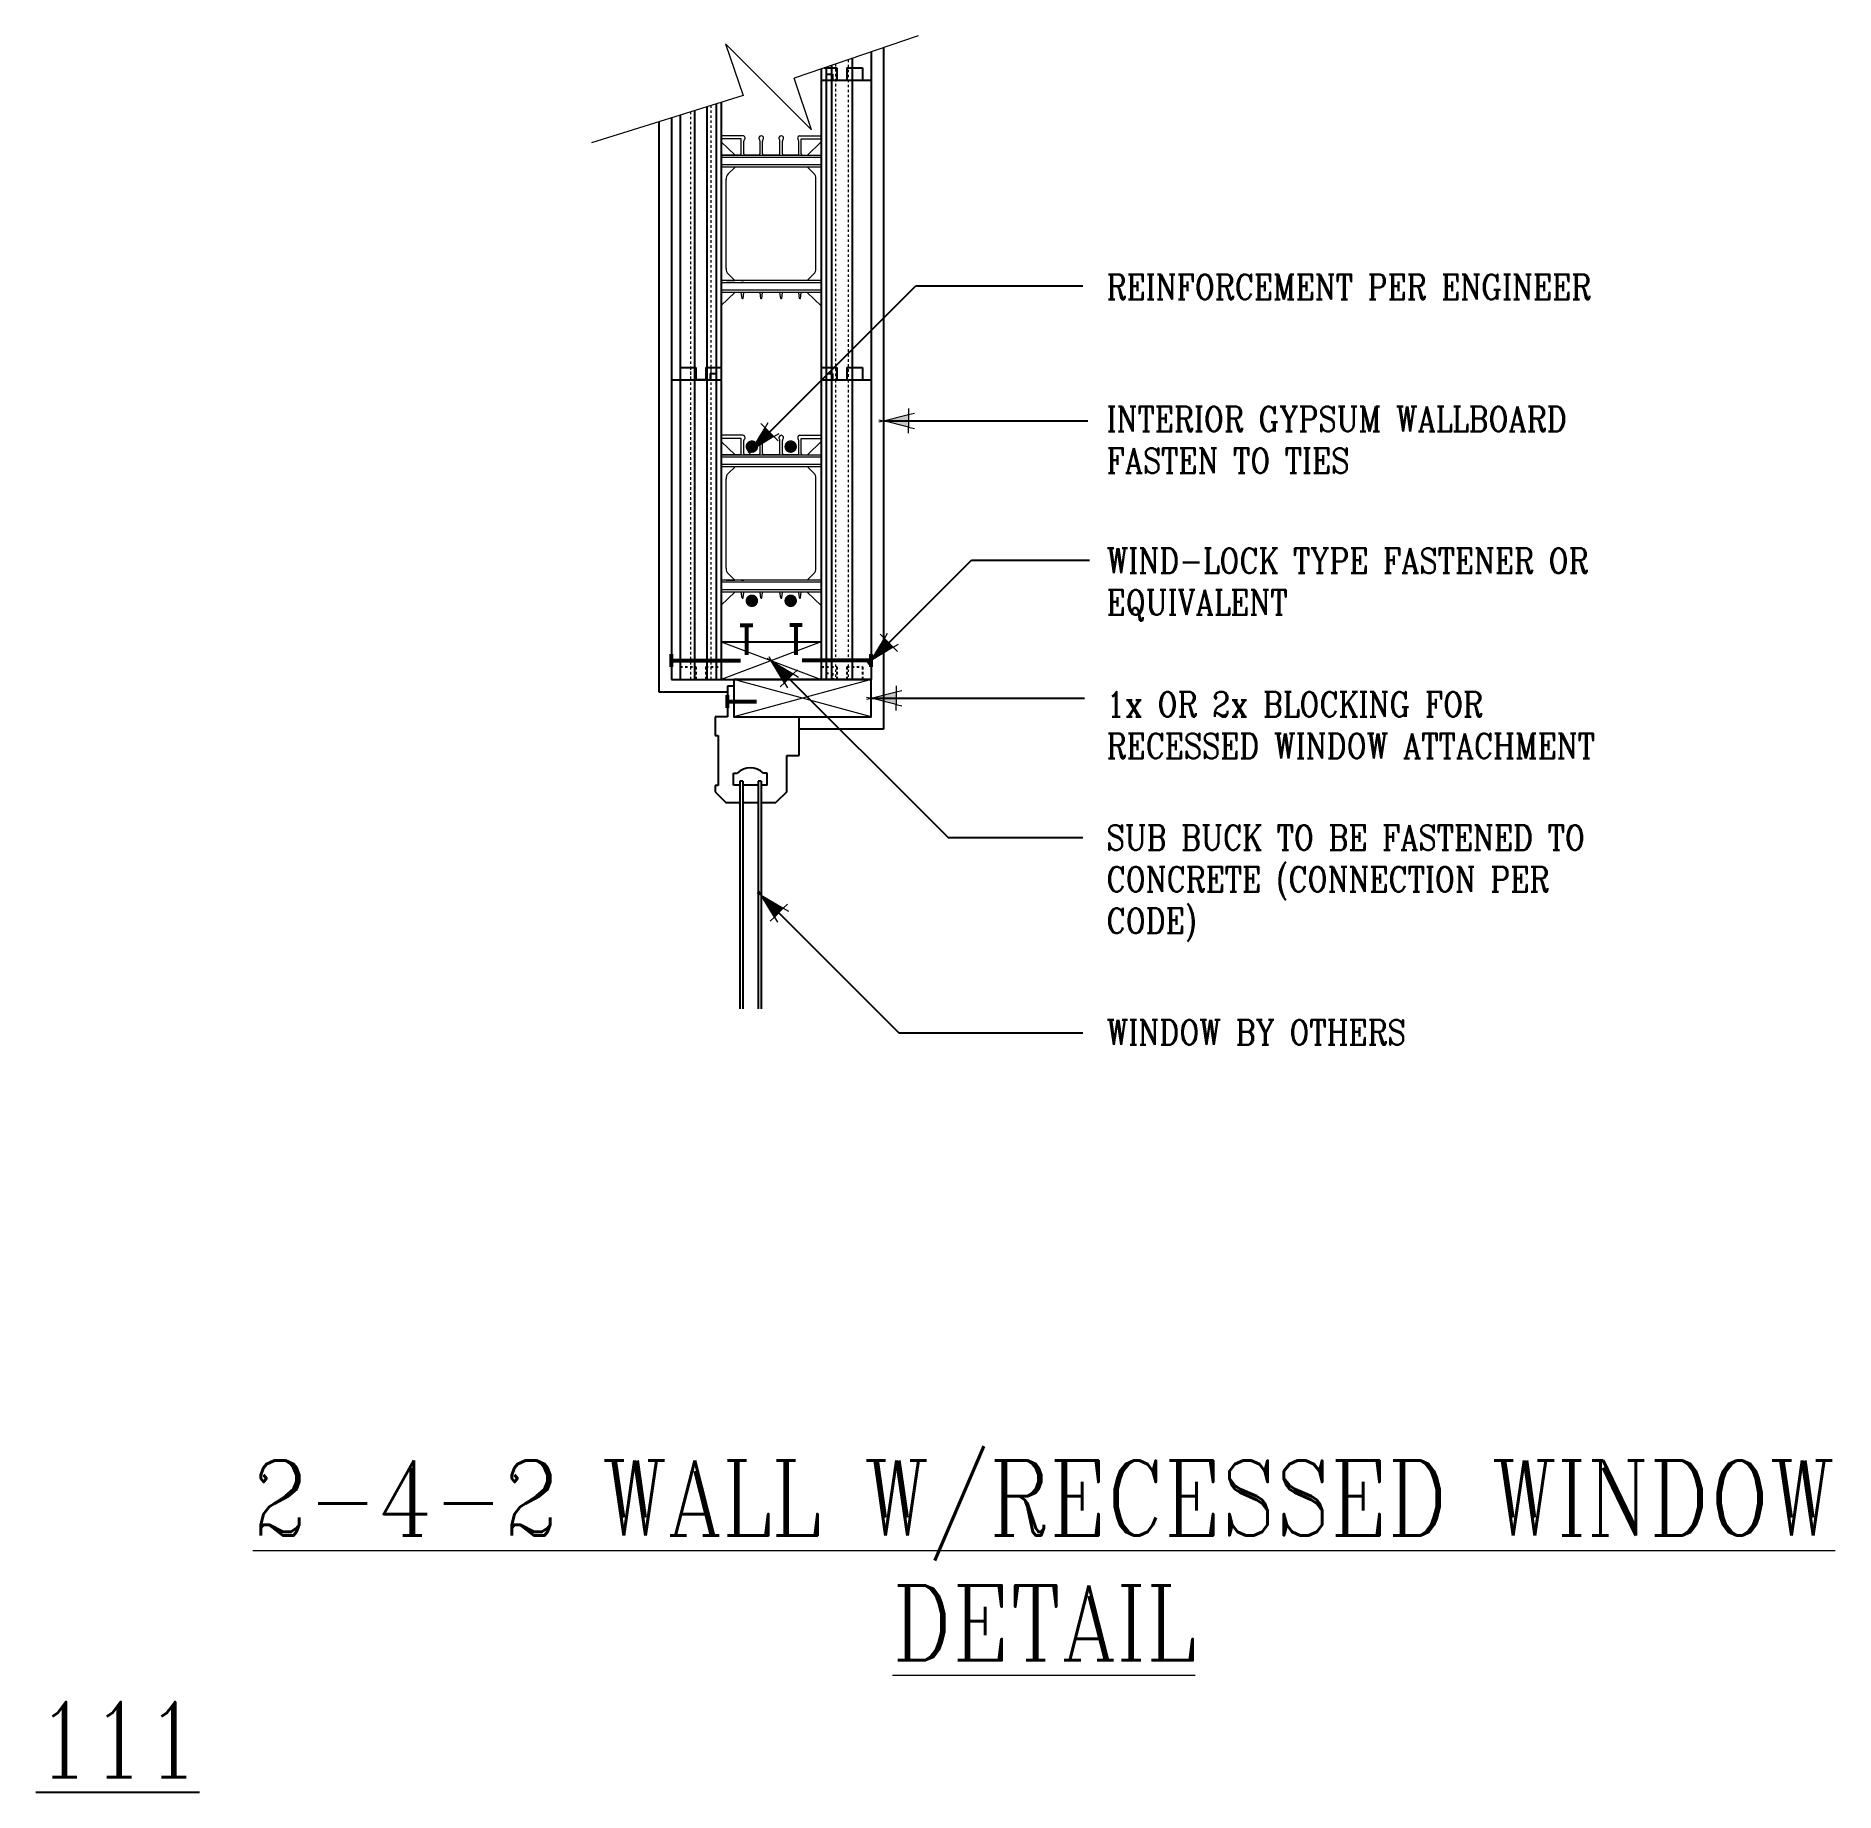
# Model space of a CAD drawing. Header units: inches. Extents: x 11.7 to 83.8, y 6.7 to 77.1.
import ezdxf

# ---------------------------------------------------------------- set-up
doc = ezdxf.new("R2010")
doc.units = ezdxf.units.IN
doc.header["$MEASUREMENT"] = 0
doc.linetypes.add('DASHED2', pattern=[0.375, 0.25, -0.125])
doc.linetypes.add('HIDDEN', pattern=[0.375, 0.25, -0.125])
doc.layers.get('Defpoints').update_dxf_attribs({"color": 252})
for name, color, linetype, lineweight in [('A2 Hatch', 8, 'Continuous', 9), ('A5 heavy', 5, 'Continuous', 53), ('DETAILS', 7, 'Continuous', 13), ('DIM', 3, 'Continuous', 13)]:
    doc.layers.add(name, color=color, linetype=linetype, lineweight=lineweight)
doc.styles.add('ARCTEXT', font='arctext.shx', dxfattribs={"width": 0.85})
doc.styles.add('RomanC', font='romanc.shx', dxfattribs={"width": 0.85, "height": 5})
doc.dimstyles.new('ARCTEXT 1-1', dxfattribs={"dimscale": 0, "dimtxt": 1, "dimasz": 1, "dimexe": 0.1875, "dimexo": 1, "dimgap": 0.5, "dimtad": 1, "dimdec": 4, "dimzin": 3, "dimdsep": 46, "dimlunit": 4, "dimtxsty": 'ARCTEXT', "dimblk": 'ARCHTICK', "dimcen": 1, "dimclrd": 256, "dimclre": 256, "dimclrt": 256, "dimadec": 0, "dimazin": 0, "dimtfac": 1, "dimtdec": 4, "dimtofl": 0, "dimtmove": 2, "dimatfit": 3, "dimldrblk": 'arrow', "dimfxl": 0, "dimtolj": 1, "dimtzin": 0, "dimarcsym": 0})

# ---------------------------------------------------------------- blocks, each defined once
blk = doc.blocks.new('_ArchTick')
at = {"color": 0, "linetype": 'ByBlock', "const_width": 0.15}
blk.add_lwpolyline([(-0.5, -0.5), (0.5, 0.5)], dxfattribs=at)
blk = doc.blocks.new('arrow')
at = {"layer": 'DIM'}
blk.add_hatch(color=253, dxfattribs=at).paths.add_polyline_path([(-2, 0.5), (-2, -0.5), (0, 0)])
at = {"layer": 'DIM', "lineweight": 9}
for points in [[(-2, 0.98), (-2, 0.5), (-2.47, 0.62)], [(0.37, 0.09), (0, 0)], [(0.37, -0.09), (0, 0)], [(-2, -0.98), (-2, -0.5), (-2.47, -0.62)]]:
    blk.add_lwpolyline(points, dxfattribs=at)
at = {"layer": 'DIM', "lineweight": 15}
blk.add_lwpolyline([(0, 0), (-2, -0.5), (-2, 0.5), (0, 0)], dxfattribs=at)

msp = doc.modelspace()

# ---------------------------------------------------------------- linework, layer by layer
at = {"color": 1}
for p, q in [((45.192, 76.45), (45.192, 63.312)), ((43.192, 75.771), (43.192, 63.312)), ((43.312, 75.812), (43.817, 75.812)), ((43.392, 75.839), (43.392, 63.312)), ((43.607, 75.912), (43.607, 63.312)), ((43.817, 75.812), (43.817, 75.312)), ((44.217, 75.812), (44.217, 75.312)), ((44.217, 75.812), (44.842, 75.812)), ((44.427, 76.19), (44.427, 63.312)), ((44.842, 75.812), (44.842, 75.312)), ((43.192, 75.312), (45.192, 75.312)), ((43.192, 75.312), (43.392, 75.312)), ((43.392, 75.562), (43.642, 75.562)), ((43.607, 75.312), (45.192, 75.312)), ((43.642, 75.562), (43.642, 75.312)), ((38.617, 74.258), (38.617, 63.312)), ((38.992, 74.375), (38.992, 63.312)), ((39.192, 74.438), (39.192, 63.312)), ((37.192, 73.812), (37.192, 63.312)), ((37.542, 73.921), (37.542, 63.312)), ((38.117, 74.101), (38.117, 63.312)), ((37.542, 63.812), (38.167, 63.812)), ((37.542, 63.812), (37.542, 51.312)), ((38.117, 63.812), (38.117, 51.312)), ((38.167, 63.812), (38.167, 63.312)), ((38.567, 63.812), (38.567, 63.312)), ((38.567, 63.812), (39.192, 63.812)), ((38.617, 63.812), (38.617, 51.312)), ((38.742, 63.562), (38.742, 63.312)), ((38.742, 63.562), (38.992, 63.562)), ((38.992, 63.562), (38.992, 51.312)), ((39.192, 63.812), (39.192, 51.312)), ((43.192, 63.812), (43.192, 51.312)), ((43.192, 63.812), (43.817, 63.812)), ((43.392, 63.562), (43.392, 51.312)), ((43.392, 63.562), (43.642, 63.562)), ((43.642, 63.562), (43.642, 63.312)), ((43.817, 63.812), (43.817, 63.312)), ((44.217, 63.812), (44.217, 63.312)), ((44.217, 63.812), (44.842, 63.812)), ((44.842, 63.812), (44.842, 63.312)), ((37.192, 63.312), (39.192, 63.312)), ((37.192, 63.312), (37.192, 51.312)), ((37.192, 63.312), (38.742, 63.312)), ((38.617, 63.312), (38.117, 63.312)), ((38.992, 63.312), (39.192, 63.312)), ((43.192, 63.312), (45.192, 63.312)), ((43.192, 63.312), (43.392, 63.312)), ((43.607, 63.312), (45.192, 63.312)), ((43.607, 63.312), (43.607, 51.312)), ((44.427, 63.312), (44.427, 51.312)), ((45.192, 63.312), (45.192, 51.312)), ((37.192, 51.312), (39.192, 51.312)), ((43.192, 51.312), (45.192, 51.312))]:
    msp.add_line(p, q, dxfattribs=at)
at = {"ltscale": 0.15}
for p, q in [((45.692, 76.619), (45.692, 49.312)), ((36.692, 73.655), (36.692, 50.812)), ((38.167, 63.312), (38.567, 63.312)), ((39.192, 52.812), (43.192, 52.812)), ((39.192, 51.312), (43.192, 51.312)), ((36.692, 50.812), (39.442, 50.812)), ((39.692, 51.043), (39.442, 51.043)), ((39.442, 51.043), (39.442, 49.812)), ((39.442, 49.812), (38.942, 49.812)), ((38.942, 49.812), (38.942, 49.062)), ((42.311, 48.262), (42.311, 49.812)), ((38.942, 49.062), (39.067, 49.062)), ((39.067, 49.062), (39.067, 47.062)), ((45.692, 49.312), (42.311, 49.312)), ((41.811, 46.812), (41.811, 48.262)), ((41.811, 48.262), (42.311, 48.262)), ((39.067, 47.062), (38.942, 47.062)), ((38.942, 47.062), (38.942, 46.812)), ((39.685, 47.077), (39.685, 47.559)), ((39.685, 47.559), (39.831, 47.559)), ((39.932, 47.077), (39.685, 47.077)), ((39.932, 47.238), (39.932, 38.111)), ((40.057, 47.238), (39.932, 47.238)), ((40.057, 47.238), (40.057, 38.111)), ((40.662, 47.077), (40.057, 47.077)), ((40.662, 47.238), (40.662, 38.111)), ((40.787, 47.238), (40.662, 47.238)), ((40.787, 47.238), (40.787, 38.111)), ((41.022, 47.077), (40.787, 47.077)), ((41.022, 47.559), (40.876, 47.559)), ((41.022, 47.077), (41.022, 47.559)), ((38.942, 46.812), (39.376, 46.378)), ((39.376, 46.378), (39.932, 46.378)), ((40.057, 46.378), (40.662, 46.378)), ((40.787, 46.378), (41.376, 46.378)), ((41.811, 46.812), (41.376, 46.378))]:
    msp.add_line(p, q, dxfattribs=at)
at = {"color": 1, "linetype": 'HIDDEN', "ltscale": 0.02}
for p, q in [((43.312, 75.812), (43.817, 75.812)), ((43.817, 75.812), (43.817, 75.312)), ((44.217, 75.812), (44.217, 75.312)), ((44.217, 75.812), (44.842, 75.812)), ((44.842, 75.812), (44.842, 75.312)), ((43.392, 75.562), (43.642, 75.562)), ((43.642, 75.562), (43.642, 75.312)), ((37.542, 63.812), (38.167, 63.812)), ((38.167, 63.812), (38.167, 63.312)), ((38.567, 63.812), (38.567, 63.312)), ((38.567, 63.812), (39.192, 63.812)), ((43.192, 63.812), (43.817, 63.812)), ((43.392, 63.562), (43.642, 63.562)), ((43.642, 63.562), (43.642, 63.312)), ((43.817, 63.812), (43.817, 63.312)), ((44.217, 63.812), (44.217, 63.312)), ((44.217, 63.812), (44.842, 63.812)), ((44.842, 63.812), (44.842, 63.312)), ((37.542, 51.812), (38.167, 51.812)), ((38.167, 51.812), (38.167, 51.312)), ((38.567, 51.812), (38.567, 51.312)), ((38.567, 51.812), (39.192, 51.812)), ((43.192, 51.812), (43.817, 51.812)), ((43.392, 51.562), (43.642, 51.562)), ((43.642, 51.562), (43.642, 51.312)), ((43.817, 51.812), (43.817, 51.312)), ((44.217, 51.812), (44.217, 51.312)), ((44.217, 51.812), (44.842, 51.812)), ((44.842, 51.812), (44.842, 51.312))]:
    msp.add_line(p, q, dxfattribs=at)
at = {"ltscale": 0.15, "const_width": 0.25}
for points in [[(40.291, 60.638, 1), (40.541, 60.638, 1)], [(41.846, 60.638, 1), (42.096, 60.638, 1)], [(40.291, 54.461, 1), (40.541, 54.461, 1)], [(41.846, 54.461, 1), (42.096, 54.461, 1)]]:
    msp.add_lwpolyline(points, format="xyb", close=True, dxfattribs=at)
at = {"ltscale": 0.15}
msp.add_lwpolyline([(39.692, 51.312), (39.692, 49.812), (45.192, 49.812), (45.192, 51.312)], close=True, dxfattribs=at)
msp.add_arc((40.354, 47.036), 0.739, 45, 135, dxfattribs=at)
at = {"layer": 'A2 Hatch', "linetype": 'DASHED2', "ltscale": 0.15}
for p, q in [((43.767, 75.966), (43.767, 63.312)), ((44.267, 76.136), (44.267, 63.312)), ((38.777, 74.308), (38.777, 63.312)), ((37.957, 74.051), (37.957, 63.312)), ((37.957, 63.812), (37.957, 51.312)), ((38.777, 63.812), (38.777, 51.312)), ((43.767, 63.312), (43.767, 51.312)), ((44.267, 63.312), (44.267, 51.312))]:
    msp.add_line(p, q, dxfattribs=at)
at = {"layer": 'A2 Hatch', "ltscale": 0.15}
for p, q in [((43.192, 52.812), (39.192, 51.312)), ((39.192, 52.812), (43.192, 51.312)), ((45.192, 51.312), (39.692, 49.812)), ((45.192, 49.812), (39.692, 51.312))]:
    msp.add_line(p, q, dxfattribs=at)
at = {"layer": 'A5 heavy', "ltscale": 0.15}
for p, q in [((39.953, 53.489), (40.453, 53.489)), ((40.203, 53.489), (40.203, 52.291)), ((42.43, 53.489), (41.93, 53.489)), ((42.18, 53.489), (42.18, 52.291)), ((37.192, 51.819), (37.192, 52.319)), ((37.192, 52.069), (39.955, 52.069)), ((45.192, 52.069), (42.428, 52.069)), ((45.192, 51.819), (45.192, 52.319)), ((39.442, 50.178), (39.442, 50.678)), ((39.442, 50.428), (40.603, 50.428))]:
    msp.add_line(p, q, dxfattribs=at)
at = {"layer": 'DETAILS', "color": 6, "lineweight": 20}
for p, q in [((40.06, 73.092), (39.192, 73.092)), ((39.992, 72.967), (39.192, 72.967)), ((39.742, 72.312), (39.192, 72.843)), ((39.992, 72.362), (39.992, 72.967)), ((40.092, 72.362), (40.092, 72.88)), ((40.742, 72.362), (40.742, 72.88)), ((40.842, 72.362), (40.842, 72.88)), ((41.542, 72.362), (41.542, 72.88)), ((41.642, 72.362), (41.642, 72.88)), ((42.292, 72.362), (42.292, 72.88)), ((42.342, 73.092), (43.192, 73.092)), ((42.392, 72.362), (42.392, 72.967)), ((42.392, 72.967), (43.192, 72.967)), ((42.642, 72.312), (43.192, 72.843)), ((39.192, 72.312), (39.742, 72.312)), ((39.942, 72.312), (39.192, 72.312)), ((39.192, 72.312), (43.192, 72.312)), ((43.192, 72.222), (39.192, 72.222)), ((39.942, 72.312), (40.142, 72.312)), ((40.692, 72.312), (40.142, 72.312)), ((40.692, 72.312), (40.892, 72.312)), ((41.492, 72.312), (40.892, 72.312)), ((41.492, 72.312), (41.692, 72.312)), ((42.242, 72.312), (41.692, 72.312)), ((42.242, 72.312), (42.442, 72.312)), ((42.442, 72.312), (42.642, 72.312)), ((43.192, 71.922), (39.192, 71.922)), ((43.192, 71.832), (39.192, 71.832)), ((39.382, 67.767), (39.382, 71.348)), ((39.742, 71.832), (39.469, 71.56)), ((42.642, 71.832), (42.894, 71.58)), ((42.982, 67.767), (42.982, 71.368)), ((43.192, 67.292), (39.192, 67.292)), ((43.192, 67.202), (39.192, 67.202)), ((39.382, 67.292), (39.732, 67.292)), ((39.732, 67.292), (39.469, 67.554)), ((39.992, 67.292), (40.092, 67.292)), ((42.632, 67.292), (42.894, 67.554)), ((43.192, 66.902), (39.192, 66.902)), ((43.192, 66.812), (39.192, 66.812)), ((39.732, 66.812), (39.192, 66.292)), ((40.022, 66.578), (39.992, 66.812)), ((40.061, 66.578), (40.092, 66.812)), ((40.772, 66.578), (40.742, 66.812)), ((40.811, 66.578), (40.842, 66.812)), ((41.572, 66.578), (41.542, 66.812)), ((41.611, 66.578), (41.642, 66.812)), ((42.322, 66.578), (42.292, 66.812)), ((42.361, 66.578), (42.392, 66.812)), ((42.632, 66.812), (43.192, 66.278)), ((40.06, 61.092), (39.192, 61.092)), ((39.992, 60.967), (39.192, 60.967)), ((39.742, 60.312), (39.192, 60.843)), ((39.992, 60.362), (39.992, 60.967)), ((40.092, 60.362), (40.092, 60.88)), ((40.742, 60.362), (40.742, 60.88)), ((40.842, 60.362), (40.842, 60.88)), ((41.542, 60.362), (41.542, 60.88)), ((41.642, 60.362), (41.642, 60.88)), ((42.292, 60.362), (42.292, 60.88)), ((42.342, 61.092), (43.192, 61.092)), ((42.392, 60.362), (42.392, 60.967)), ((42.392, 60.967), (43.192, 60.967)), ((42.642, 60.312), (43.192, 60.843)), ((39.192, 60.312), (39.742, 60.312)), ((39.942, 60.312), (39.192, 60.312)), ((39.192, 60.312), (43.192, 60.312)), ((43.192, 60.222), (39.192, 60.222)), ((43.192, 59.922), (39.192, 59.922)), ((43.192, 59.832), (39.192, 59.832)), ((39.742, 59.832), (39.469, 59.56)), ((39.942, 60.312), (40.142, 60.312)), ((40.692, 60.312), (40.142, 60.312)), ((40.692, 60.312), (40.892, 60.312)), ((41.492, 60.312), (40.892, 60.312)), ((41.492, 60.312), (41.692, 60.312)), ((42.242, 60.312), (41.692, 60.312)), ((42.242, 60.312), (42.442, 60.312)), ((42.442, 60.312), (42.642, 60.312)), ((42.642, 59.832), (42.894, 59.58)), ((39.382, 55.767), (39.382, 59.348)), ((42.982, 55.767), (42.982, 59.368)), ((39.732, 55.292), (39.469, 55.554)), ((42.632, 55.292), (42.894, 55.554)), ((43.192, 55.292), (39.192, 55.292)), ((43.192, 55.202), (39.192, 55.202)), ((43.192, 54.902), (39.192, 54.902)), ((43.192, 54.812), (39.192, 54.812)), ((39.732, 54.812), (39.192, 54.292)), ((39.382, 55.292), (39.732, 55.292)), ((39.992, 55.292), (40.092, 55.292)), ((40.022, 54.578), (39.992, 54.812)), ((40.061, 54.578), (40.092, 54.812)), ((40.772, 54.578), (40.742, 54.812)), ((40.811, 54.578), (40.842, 54.812)), ((41.572, 54.578), (41.542, 54.812)), ((41.611, 54.578), (41.642, 54.812)), ((42.322, 54.578), (42.292, 54.812)), ((42.361, 54.578), (42.392, 54.812)), ((42.632, 54.812), (43.192, 54.278))]:
    msp.add_line(p, q, dxfattribs=at)
for centre, radius, start, end in [((40.054, 73.001), 0.0912, 307.48633, 93.47657), ((40.153, 72.884), 0.0619, 134.99032, 183.92634), ((40.792, 72.998), 0.0936, 311.72787, 228.27213), ((40.642, 72.88), 0.1, 0, 28.69724), ((40.942, 72.88), 0.1, 151.30276, 180), ((41.592, 72.998), 0.0936, 311.72787, 228.27213), ((41.442, 72.88), 0.1, 0, 28.69724), ((41.742, 72.88), 0.1, 151.30276, 180), ((42.342, 72.998), 0.0936, 90, 228.27204), ((42.179, 72.877), 0.112, 1.59973, 27.09751), ((39.942, 72.362), 0.05, 270, 0), ((40.142, 72.362), 0.05, 180, 270), ((40.692, 72.362), 0.05, 270, 0), ((40.892, 72.362), 0.05, 180, 270), ((41.492, 72.362), 0.05, 270, 0), ((41.692, 72.362), 0.05, 180, 270), ((42.242, 72.362), 0.05, 270, 0), ((42.442, 72.362), 0.05, 180, 270), ((39.682, 71.348), 0.3, 135, 180), ((42.682, 71.368), 0.3, 0, 45), ((39.682, 67.767), 0.3, 180, 225), ((42.682, 67.767), 0.3, 315, 0), ((40.042, 66.582), 0.02, 191.30993, 348.69007), ((40.792, 66.582), 0.02, 191.30993, 348.69007), ((41.592, 66.582), 0.02, 191.30993, 348.69007), ((42.342, 66.582), 0.02, 191.30993, 348.69007), ((40.054, 61.001), 0.0912, 307.48633, 93.47657), ((40.153, 60.884), 0.0619, 134.99032, 183.92634), ((40.792, 60.998), 0.0936, 311.72787, 228.27213), ((40.642, 60.88), 0.1, 0, 28.69724), ((40.942, 60.88), 0.1, 151.30276, 180), ((41.592, 60.998), 0.0936, 311.72787, 228.27213), ((41.442, 60.88), 0.1, 0, 28.69724), ((41.742, 60.88), 0.1, 151.30276, 180), ((42.342, 60.998), 0.0936, 90, 228.27204), ((42.179, 60.877), 0.112, 1.59973, 27.09751), ((39.942, 60.362), 0.05, 270, 0), ((40.142, 60.362), 0.05, 180, 270), ((40.692, 60.362), 0.05, 270, 0), ((40.892, 60.362), 0.05, 180, 270), ((41.492, 60.362), 0.05, 270, 0), ((41.692, 60.362), 0.05, 180, 270), ((42.242, 60.362), 0.05, 270, 0), ((42.442, 60.362), 0.05, 180, 270), ((39.682, 59.348), 0.3, 135, 180), ((42.682, 59.368), 0.3, 0, 45), ((39.682, 55.767), 0.3, 180, 225), ((42.682, 55.767), 0.3, 315, 0), ((40.042, 54.582), 0.02, 191.30993, 348.69007), ((40.792, 54.582), 0.02, 191.30993, 348.69007), ((41.592, 54.582), 0.02, 191.30993, 348.69007), ((42.342, 54.582), 0.02, 191.30993, 348.69007)]:
    msp.add_arc(centre, radius, start, end, dxfattribs=at)
at = {"layer": 'DIM'}
for p, q in [((39.361, 76.78), (40.063, 74.71)), ((42.808, 73.333), (39.361, 76.78)), ((47.076, 77.089), (42.106, 75.403)), ((42.808, 73.333), (42.106, 75.403)), ((40.063, 74.71), (33.995, 72.812))]:
    msp.add_line(p, q, dxfattribs=at)

# ---------------------------------------------------------------- texts
at = {"layer": 'Defpoints', "insert": (15.016, 10.339), "char_height": 3, "width": 90.08, "attachment_point": 2, "style": 'RomanC'}
msp.add_mtext('{\\L111\\P}\\P            ', dxfattribs=at)
at = {"layer": 'DIM', "color": 3, "char_height": 1, "width": 22.68955, "attachment_point": 1, "style": 'RomanC'}
for s, insert in [('REINFORCEMENT PER ENGINEER', (54.626, 67.536)), ('INTERIOR GYPSUM WALLBOARD FASTEN TO TIES', (54.626, 62.243)), ('WIND-LOCK TYPE FASTENER OR EQUIVALENT', (54.626, 56.565)), ('1x OR 2x BLOCKING FOR RECESSED WINDOW ATTACHMENT', (54.626, 50.815)), ('SUB BUCK TO BE FASTENED TO CONCRETE (CONNECTION PER CODE)', (54.626, 45.475)), ('WINDOW BY OTHERS', (54.626, 37.672))]:
    msp.add_mtext(s, dxfattribs=dict(at, insert=insert))
at = {"layer": 'DIM', "insert": (52.113, 20.018), "char_height": 3, "width": 71.4165, "attachment_point": 2, "style": 'RomanC'}
msp.add_mtext('{\\L2-4-2 WALL W/RECESSED WINDOW DETAIL}\\P               ', dxfattribs=at)

# ---------------------------------------------------------------- leaders
at = {"layer": 'DIM', "ltscale": 0.15}
for points in [[(40.416, 60.513), (46.98, 67.077), (53.668, 67.077)], [(45.692, 61.672), (53.87, 61.672)], [(45.192, 52.069), (49.215, 56.093), (53.937, 56.093)], [(41.192, 52.062), (48.278, 44.976), (53.668, 44.976)], [(45.192, 50.562), (53.735, 50.562)], [(40.786, 42.675), (46.304, 37.156), (53.668, 37.156)]]:
    msp.add_leader(points, dimstyle='ARCTEXT 1-1', override={"dimscale": 1, "dimasz": 0.5, "dimtad": 0}, dxfattribs=at)

doc.saveas('drawing.dxf')
